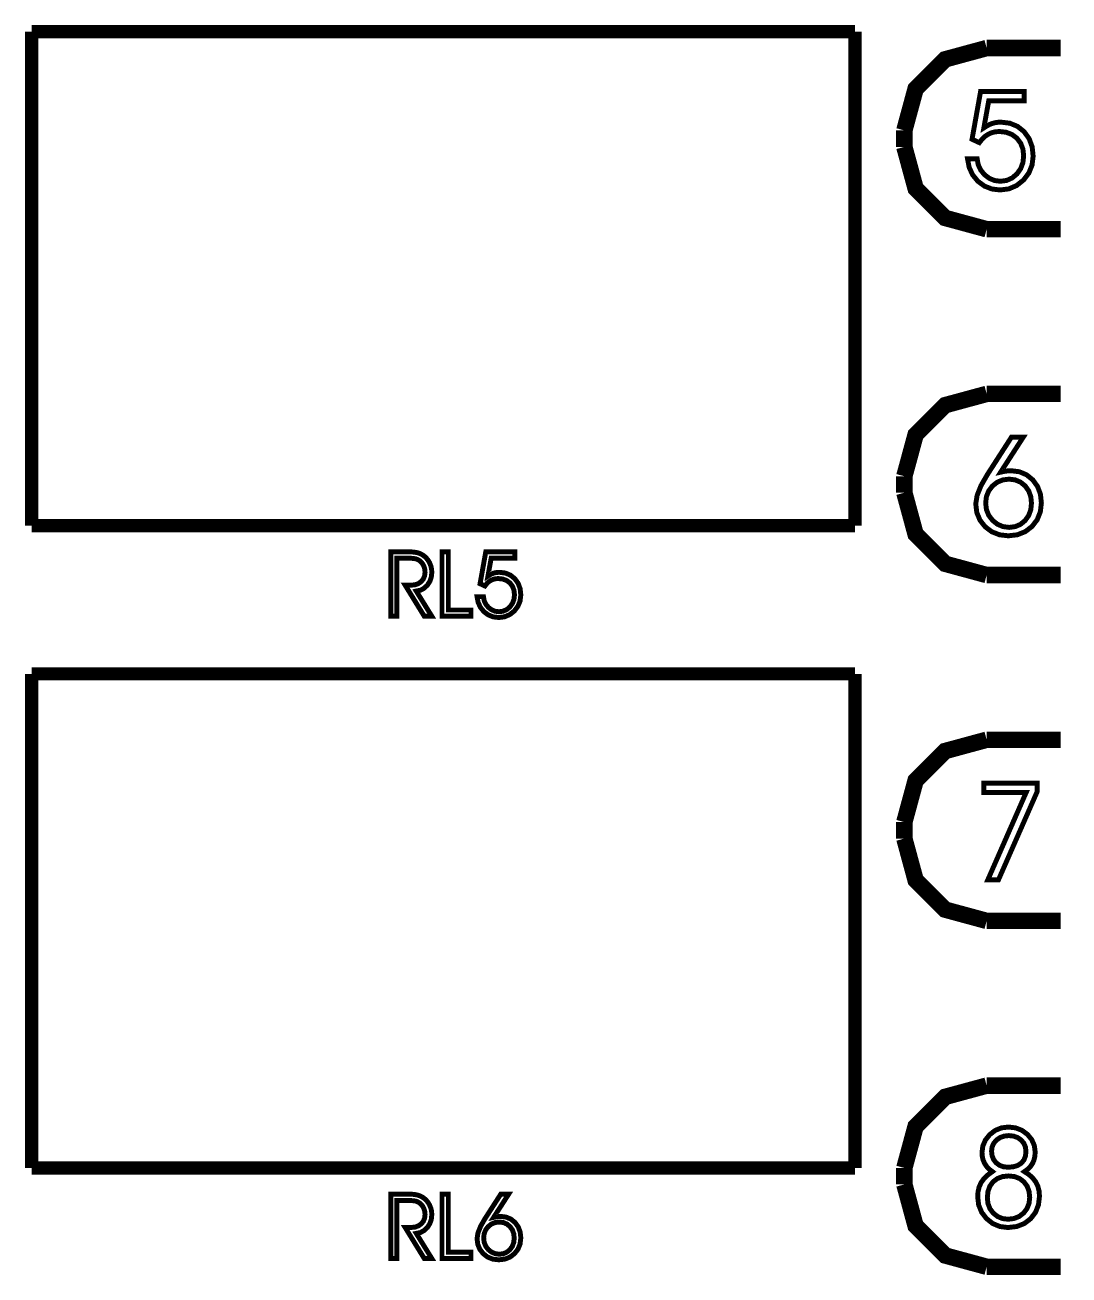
# Model space of a CAD drawing. Extents: x -1.96 to 2.19, y -1.6 to 2.11.
# Drawn here: x -1.227 to -0.593, y -0.522 to 0.237 of the extents above; entities that cross this region are included whole.
import ezdxf

# ---------------------------------------------------------------- set-up
doc = ezdxf.new("R2010")
doc.units = 0
doc.header["$LTSCALE"] = 0.000394
doc.layers.add('TO', color=7, linetype='CONTINUOUS')

msp = doc.modelspace()

# ---------------------------------------------------------------- linework, layer by layer
at = {"layer": 'TO', "color": 7, "linetype": 'CONTINUOUS'}
for points, const_width in [([(-1.223433, -0.066524), (-1.223433, 0.233472)], 0.008), ([(-1.223433, 0.233472), (-0.723433, 0.233472)], 0.008), ([(-0.723433, -0.066524), (-0.723433, 0.233472)], 0.008), ([(-0.643433, 0.223469), (-0.668633, 0.216626), (-0.686586, 0.198672), (-0.693429, 0.173472)], 0.01), ([(-0.643433, 0.223469), (-0.668633, 0.216626), (-0.686586, 0.198672), (-0.693429, 0.173472)], 0.01), ([(-0.643433, 0.223472), (-0.598433, 0.223472)], 0.01), ([(-0.655055, 0.156283), (-0.649209, 0.156283), (-0.648566, 0.152664), (-0.647077, 0.149425), (-0.644736, 0.146575), (-0.641821, 0.14436), (-0.638599, 0.14303), (-0.635067, 0.142587), (-0.631323, 0.143082), (-0.627985, 0.144567), (-0.625055, 0.147043), (-0.622785, 0.150237), (-0.621423, 0.153899), (-0.620969, 0.15802), (-0.621423, 0.16214), (-0.622785, 0.165706), (-0.625055, 0.16872), (-0.628062, 0.170988), (-0.631631, 0.172349), (-0.635756, 0.172803), (-0.638167, 0.172616), (-0.640423, 0.172056), (-0.642524, 0.171126), (-0.644458, 0.169818), (-0.646242, 0.168122), (-0.647874, 0.166035), (-0.652315, 0.168087), (-0.647118, 0.19715), (-0.620654, 0.19715), (-0.620654, 0.191386), (-0.642193, 0.191386), (-0.645138, 0.17502), (-0.643454, 0.176119), (-0.641785, 0.176999), (-0.64013, 0.177657), (-0.638423, 0.178117), (-0.636632, 0.178392), (-0.634752, 0.178484), (-0.629374, 0.177838), (-0.624683, 0.175902), (-0.620681, 0.172681), (-0.617641, 0.168457), (-0.615814, 0.163516), (-0.615205, 0.157854), (-0.615857, 0.152442), (-0.617811, 0.147596), (-0.621067, 0.143315), (-0.625251, 0.139977), (-0.629989, 0.137972), (-0.635276, 0.137303), (-0.640303, 0.137895), (-0.644817, 0.139674), (-0.648807, 0.142642), (-0.651989, 0.146532), (-0.654073, 0.151081), (-0.655055, 0.156283)], 0.003), ([(-0.655055, 0.156283), (-0.649209, 0.156283), (-0.648566, 0.152664), (-0.647077, 0.149425), (-0.644736, 0.146575), (-0.641821, 0.14436), (-0.638599, 0.14303), (-0.635067, 0.142587), (-0.631323, 0.143082), (-0.627985, 0.144567), (-0.625055, 0.147043), (-0.622785, 0.150237), (-0.621423, 0.153899), (-0.620969, 0.15802), (-0.621423, 0.16214), (-0.622785, 0.165706), (-0.625055, 0.16872), (-0.628062, 0.170988), (-0.631631, 0.172349), (-0.635756, 0.172803), (-0.638167, 0.172616), (-0.640423, 0.172056), (-0.642524, 0.171126), (-0.644458, 0.169818), (-0.646242, 0.168122), (-0.647874, 0.166035), (-0.652315, 0.168087), (-0.647118, 0.19715), (-0.620654, 0.19715), (-0.620654, 0.191386), (-0.642193, 0.191386), (-0.645138, 0.17502), (-0.643454, 0.176119), (-0.641785, 0.176999), (-0.64013, 0.177657), (-0.638423, 0.178117), (-0.636632, 0.178392), (-0.634752, 0.178484), (-0.629374, 0.177838), (-0.624683, 0.175902), (-0.620681, 0.172681), (-0.617641, 0.168457), (-0.615814, 0.163516), (-0.615205, 0.157854), (-0.615857, 0.152442), (-0.617811, 0.147596), (-0.621067, 0.143315), (-0.625251, 0.139977), (-0.629989, 0.137972), (-0.635276, 0.137303), (-0.640303, 0.137895), (-0.644817, 0.139674), (-0.648807, 0.142642), (-0.651989, 0.146532), (-0.654073, 0.151081), (-0.655055, 0.156283)], 0.003), ([(-0.693433, 0.163472), (-0.693433, 0.173472)], 0.01), ([(-0.693429, 0.163472), (-0.686586, 0.138273), (-0.668633, 0.120319), (-0.643433, 0.113476)], 0.01), ([(-0.693429, 0.163472), (-0.686586, 0.138273), (-0.668633, 0.120319), (-0.643433, 0.113476)], 0.01), ([(-0.643433, 0.113472), (-0.598433, 0.113472)], 0.01), ([(-0.643433, 0.013472), (-0.668633, 0.006631), (-0.686586, -0.011321), (-0.693429, -0.03652)], 0.01), ([(-0.643433, 0.013472), (-0.668633, 0.006631), (-0.686586, -0.011321), (-0.693429, -0.03652)], 0.01), ([(-0.643433, 0.013472), (-0.598433, 0.013472)], 0.01), ([(-0.628417, -0.01285), (-0.621252, -0.01285), (-0.634937, -0.034047), (-0.633718, -0.03378), (-0.632563, -0.033559), (-0.631472, -0.033386), (-0.630458, -0.033262), (-0.629508, -0.033189), (-0.628622, -0.033165), (-0.623606, -0.033784), (-0.619206, -0.035638), (-0.615421, -0.038724), (-0.612522, -0.042753), (-0.610784, -0.047416), (-0.610205, -0.052713), (-0.610838, -0.058135), (-0.612733, -0.062903), (-0.615886, -0.067016), (-0.620008, -0.07017), (-0.624805, -0.072065), (-0.630276, -0.072697), (-0.635643, -0.072077), (-0.640361, -0.070217), (-0.644429, -0.067114), (-0.647555, -0.063106), (-0.64943, -0.058519), (-0.650055, -0.053358), (-0.649248, -0.048217), (-0.646827, -0.042147), (-0.642791, -0.035146), (-0.642351, -0.034476), (-0.64199, -0.033923), (-0.641705, -0.033484), (-0.628417, -0.01285)], 0.003), ([(-0.628417, -0.01285), (-0.621252, -0.01285), (-0.634937, -0.034047), (-0.633718, -0.03378), (-0.632563, -0.033559), (-0.631472, -0.033386), (-0.630458, -0.033262), (-0.629508, -0.033189), (-0.628622, -0.033165), (-0.623606, -0.033784), (-0.619206, -0.035638), (-0.615421, -0.038724), (-0.612522, -0.042753), (-0.610784, -0.047416), (-0.610205, -0.052713), (-0.610838, -0.058135), (-0.612733, -0.062903), (-0.615886, -0.067016), (-0.620008, -0.07017), (-0.624805, -0.072065), (-0.630276, -0.072697), (-0.635643, -0.072077), (-0.640361, -0.070217), (-0.644429, -0.067114), (-0.647555, -0.063106), (-0.64943, -0.058519), (-0.650055, -0.053358), (-0.649248, -0.048217), (-0.646827, -0.042147), (-0.642791, -0.035146), (-0.642351, -0.034476), (-0.64199, -0.033923), (-0.641705, -0.033484), (-0.628417, -0.01285)], 0.003), ([(-0.693433, -0.046524), (-0.693433, -0.036524)], 0.01), ([(-0.629835, -0.038283), (-0.633638, -0.03875), (-0.637014, -0.040149), (-0.639957, -0.042476), (-0.642227, -0.045486), (-0.643589, -0.048925), (-0.644043, -0.052795), (-0.64358, -0.056719), (-0.642187, -0.060216), (-0.639862, -0.063287), (-0.636878, -0.065672), (-0.633508, -0.067102), (-0.629752, -0.067579), (-0.626121, -0.067116), (-0.622907, -0.06573), (-0.62011, -0.063425), (-0.617946, -0.06041), (-0.616649, -0.056893), (-0.616217, -0.052878), (-0.616643, -0.048879), (-0.617926, -0.045385), (-0.620067, -0.042394), (-0.622859, -0.040112), (-0.626116, -0.038741), (-0.629835, -0.038283)], 0.003), ([(-0.629835, -0.038283), (-0.633638, -0.03875), (-0.637014, -0.040149), (-0.639957, -0.042476), (-0.642227, -0.045486), (-0.643589, -0.048925), (-0.644043, -0.052795), (-0.64358, -0.056719), (-0.642187, -0.060216), (-0.639862, -0.063287), (-0.636878, -0.065672), (-0.633508, -0.067102), (-0.629752, -0.067579), (-0.626121, -0.067116), (-0.622907, -0.06573), (-0.62011, -0.063425), (-0.617946, -0.06041), (-0.616649, -0.056893), (-0.616217, -0.052878), (-0.616643, -0.048879), (-0.617926, -0.045385), (-0.620067, -0.042394), (-0.622859, -0.040112), (-0.626116, -0.038741), (-0.629835, -0.038283)], 0.003), ([(-0.693429, -0.04652), (-0.686586, -0.07172), (-0.668633, -0.089673), (-0.643433, -0.096516)], 0.01), ([(-0.693429, -0.04652), (-0.686586, -0.07172), (-0.668633, -0.089673), (-0.643433, -0.096516)], 0.01), ([(-1.223433, -0.066524), (-0.723433, -0.066524)], 0.008), ([(-1.001559, -0.086252), (-1.001559, -0.121528), (-1.005346, -0.121528), (-1.005346, -0.082409), (-0.994839, -0.082409), (-0.992679, -0.082467), (-0.990822, -0.082642), (-0.989264, -0.082933), (-0.987902, -0.083357), (-0.986628, -0.083935), (-0.985437, -0.084665), (-0.983988, -0.085878), (-0.982758, -0.087338), (-0.981744, -0.089047), (-0.980988, -0.09091), (-0.980536, -0.092844), (-0.980386, -0.09485), (-0.980685, -0.097737), (-0.981584, -0.100343), (-0.983083, -0.102665), (-0.985036, -0.104524), (-0.987287, -0.105715), (-0.989839, -0.10624), (-0.980386, -0.121528), (-0.984953, -0.121528), (-0.996563, -0.102665), (-0.992858, -0.102665), (-0.990538, -0.102424), (-0.988527, -0.101699), (-0.986823, -0.100492), (-0.985532, -0.098903), (-0.984755, -0.097037), (-0.984496, -0.094898), (-0.984575, -0.093563), (-0.984812, -0.092309), (-0.985209, -0.091138), (-0.985756, -0.090059), (-0.986459, -0.089075), (-0.987319, -0.088185), (-0.988142, -0.087555), (-0.989068, -0.087057), (-0.990098, -0.086689), (-0.991464, -0.086446), (-0.993396, -0.086301), (-0.995894, -0.086252), (-1.001559, -0.086252)], 0.003), ([(-1.001559, -0.086252), (-1.001559, -0.121528), (-1.005346, -0.121528), (-1.005346, -0.082409), (-0.994839, -0.082409), (-0.992679, -0.082467), (-0.990822, -0.082642), (-0.989264, -0.082933), (-0.987902, -0.083357), (-0.986628, -0.083935), (-0.985437, -0.084665), (-0.983988, -0.085878), (-0.982758, -0.087338), (-0.981744, -0.089047), (-0.980988, -0.09091), (-0.980536, -0.092844), (-0.980386, -0.09485), (-0.980685, -0.097737), (-0.981584, -0.100343), (-0.983083, -0.102665), (-0.985036, -0.104524), (-0.987287, -0.105715), (-0.989839, -0.10624), (-0.980386, -0.121528), (-0.984953, -0.121528), (-0.996563, -0.102665), (-0.992858, -0.102665), (-0.990538, -0.102424), (-0.988527, -0.101699), (-0.986823, -0.100492), (-0.985532, -0.098903), (-0.984755, -0.097037), (-0.984496, -0.094898), (-0.984575, -0.093563), (-0.984812, -0.092309), (-0.985209, -0.091138), (-0.985756, -0.090059), (-0.986459, -0.089075), (-0.987319, -0.088185), (-0.988142, -0.087555), (-0.989068, -0.087057), (-0.990098, -0.086689), (-0.991464, -0.086446), (-0.993396, -0.086301), (-0.995894, -0.086252), (-1.001559, -0.086252)], 0.003), ([(-0.956583, -0.121528), (-0.974209, -0.121528), (-0.974209, -0.082409), (-0.970339, -0.082409), (-0.970339, -0.11774), (-0.956583, -0.11774), (-0.956583, -0.121528)], 0.003), ([(-0.956583, -0.121528), (-0.974209, -0.121528), (-0.974209, -0.082409), (-0.970339, -0.082409), (-0.970339, -0.11774), (-0.956583, -0.11774), (-0.956583, -0.121528)], 0.003), ([(-0.952906, -0.109654), (-0.949008, -0.109654), (-0.94858, -0.112067), (-0.947587, -0.114227), (-0.946028, -0.116126), (-0.944084, -0.117603), (-0.941936, -0.118491), (-0.939583, -0.118787), (-0.937084, -0.118457), (-0.934858, -0.117466), (-0.932906, -0.115815), (-0.931393, -0.113685), (-0.930484, -0.111243), (-0.930181, -0.108496), (-0.930484, -0.105749), (-0.931393, -0.103372), (-0.932906, -0.101362), (-0.93491, -0.099849), (-0.93729, -0.098941), (-0.940039, -0.098638), (-0.941648, -0.098763), (-0.943152, -0.099138), (-0.944551, -0.09976), (-0.945841, -0.10063), (-0.947031, -0.10176), (-0.948118, -0.10315), (-0.951083, -0.101783), (-0.947614, -0.082409), (-0.929972, -0.082409), (-0.929972, -0.086252), (-0.944331, -0.086252), (-0.946295, -0.097161), (-0.945172, -0.096428), (-0.944059, -0.095841), (-0.942957, -0.095402), (-0.941819, -0.095096), (-0.940624, -0.094912), (-0.93937, -0.09485), (-0.935785, -0.095282), (-0.932658, -0.096573), (-0.929988, -0.09872), (-0.927962, -0.101537), (-0.926745, -0.104832), (-0.926339, -0.108606), (-0.926773, -0.112213), (-0.928076, -0.115443), (-0.930248, -0.118299), (-0.933037, -0.120525), (-0.936196, -0.121861), (-0.93972, -0.122307), (-0.943071, -0.121913), (-0.946081, -0.120728), (-0.948744, -0.118748), (-0.950864, -0.116154), (-0.952253, -0.113122), (-0.952906, -0.109654)], 0.003), ([(-0.952906, -0.109654), (-0.949008, -0.109654), (-0.94858, -0.112067), (-0.947587, -0.114227), (-0.946028, -0.116126), (-0.944084, -0.117603), (-0.941936, -0.118491), (-0.939583, -0.118787), (-0.937084, -0.118457), (-0.934858, -0.117466), (-0.932906, -0.115815), (-0.931393, -0.113685), (-0.930484, -0.111243), (-0.930181, -0.108496), (-0.930484, -0.105749), (-0.931393, -0.103372), (-0.932906, -0.101362), (-0.93491, -0.099849), (-0.93729, -0.098941), (-0.940039, -0.098638), (-0.941648, -0.098763), (-0.943152, -0.099138), (-0.944551, -0.09976), (-0.945841, -0.10063), (-0.947031, -0.10176), (-0.948118, -0.10315), (-0.951083, -0.101783), (-0.947614, -0.082409), (-0.929972, -0.082409), (-0.929972, -0.086252), (-0.944331, -0.086252), (-0.946295, -0.097161), (-0.945172, -0.096428), (-0.944059, -0.095841), (-0.942957, -0.095402), (-0.941819, -0.095096), (-0.940624, -0.094912), (-0.93937, -0.09485), (-0.935785, -0.095282), (-0.932658, -0.096573), (-0.929988, -0.09872), (-0.927962, -0.101537), (-0.926745, -0.104832), (-0.926339, -0.108606), (-0.926773, -0.112213), (-0.928076, -0.115443), (-0.930248, -0.118299), (-0.933037, -0.120525), (-0.936196, -0.121861), (-0.93972, -0.122307), (-0.943071, -0.121913), (-0.946081, -0.120728), (-0.948744, -0.118748), (-0.950864, -0.116154), (-0.952253, -0.113122), (-0.952906, -0.109654)], 0.003), ([(-0.643433, -0.096524), (-0.598433, -0.096524)], 0.01), ([(-1.223433, -0.456524), (-1.223433, -0.156524)], 0.008), ([(-1.223433, -0.156524), (-0.723433, -0.156524)], 0.008), ([(-0.723433, -0.456524), (-0.723433, -0.156524)], 0.008), ([(-0.643433, -0.196524), (-0.668633, -0.203367), (-0.686586, -0.22132), (-0.693429, -0.24652)], 0.01), ([(-0.643433, -0.196524), (-0.668633, -0.203367), (-0.686586, -0.22132), (-0.693429, -0.24652)], 0.01), ([(-0.643433, -0.196524), (-0.598433, -0.196524)], 0.01), ([(-0.636256, -0.281528), (-0.642709, -0.281528), (-0.619492, -0.228614), (-0.645169, -0.228614), (-0.645169, -0.22285), (-0.612807, -0.22285), (-0.612807, -0.228134), (-0.636256, -0.281528)], 0.003), ([(-0.636256, -0.281528), (-0.642709, -0.281528), (-0.619492, -0.228614), (-0.645169, -0.228614), (-0.645169, -0.22285), (-0.612807, -0.22285), (-0.612807, -0.228134), (-0.636256, -0.281528)], 0.003), ([(-0.693433, -0.256524), (-0.693433, -0.246524)], 0.01), ([(-0.693429, -0.25652), (-0.686586, -0.28172), (-0.668633, -0.299673), (-0.643433, -0.306516)], 0.01), ([(-0.693429, -0.25652), (-0.686586, -0.28172), (-0.668633, -0.299673), (-0.643433, -0.306516)], 0.01), ([(-0.643433, -0.306524), (-0.598433, -0.306524)], 0.01), ([(-0.643433, -0.406524), (-0.668633, -0.413367), (-0.686586, -0.43132), (-0.693429, -0.45652)], 0.01), ([(-0.643433, -0.406524), (-0.668633, -0.413367), (-0.686586, -0.43132), (-0.693429, -0.45652)], 0.01), ([(-0.643433, -0.406524), (-0.598433, -0.406524)], 0.01), ([(-0.639984, -0.458752), (-0.641882, -0.45729), (-0.643448, -0.455632), (-0.644677, -0.453783), (-0.645561, -0.451749), (-0.646094, -0.449552), (-0.646272, -0.447197), (-0.645749, -0.443188), (-0.644181, -0.439553), (-0.641567, -0.436287), (-0.63823, -0.43373), (-0.634461, -0.432194), (-0.63026, -0.431681), (-0.625909, -0.432176), (-0.622045, -0.433665), (-0.618665, -0.43615), (-0.616062, -0.439324), (-0.614498, -0.442869), (-0.613976, -0.446783), (-0.614154, -0.449353), (-0.614687, -0.451671), (-0.615571, -0.453744), (-0.616823, -0.455596), (-0.618464, -0.457267), (-0.620496, -0.458752), (-0.617676, -0.460612), (-0.615383, -0.462702), (-0.613618, -0.465024), (-0.612367, -0.467603), (-0.611614, -0.470474), (-0.611362, -0.473634), (-0.611954, -0.478841), (-0.613732, -0.483403), (-0.616697, -0.487319), (-0.620608, -0.490309), (-0.625213, -0.4921), (-0.630508, -0.492697), (-0.635377, -0.492095), (-0.639723, -0.490289), (-0.643547, -0.487276), (-0.646515, -0.483394), (-0.648294, -0.478979), (-0.648886, -0.474031), (-0.648656, -0.470836), (-0.647964, -0.467962), (-0.646807, -0.465409), (-0.645131, -0.463075), (-0.642855, -0.460856), (-0.639984, -0.458752)], 0.003), ([(-0.639984, -0.458752), (-0.641882, -0.45729), (-0.643448, -0.455632), (-0.644677, -0.453783), (-0.645561, -0.451749), (-0.646094, -0.449552), (-0.646272, -0.447197), (-0.645749, -0.443188), (-0.644181, -0.439553), (-0.641567, -0.436287), (-0.63823, -0.43373), (-0.634461, -0.432194), (-0.63026, -0.431681), (-0.625909, -0.432176), (-0.622045, -0.433665), (-0.618665, -0.43615), (-0.616062, -0.439324), (-0.614498, -0.442869), (-0.613976, -0.446783), (-0.614154, -0.449353), (-0.614687, -0.451671), (-0.615571, -0.453744), (-0.616823, -0.455596), (-0.618464, -0.457267), (-0.620496, -0.458752), (-0.617676, -0.460612), (-0.615383, -0.462702), (-0.613618, -0.465024), (-0.612367, -0.467603), (-0.611614, -0.470474), (-0.611362, -0.473634), (-0.611954, -0.478841), (-0.613732, -0.483403), (-0.616697, -0.487319), (-0.620608, -0.490309), (-0.625213, -0.4921), (-0.630508, -0.492697), (-0.635377, -0.492095), (-0.639723, -0.490289), (-0.643547, -0.487276), (-0.646515, -0.483394), (-0.648294, -0.478979), (-0.648886, -0.474031), (-0.648656, -0.470836), (-0.647964, -0.467962), (-0.646807, -0.465409), (-0.645131, -0.463075), (-0.642855, -0.460856), (-0.639984, -0.458752)], 0.003), ([(-0.640465, -0.446303), (-0.640157, -0.449025), (-0.639236, -0.451384), (-0.637701, -0.453374), (-0.635674, -0.454886), (-0.633277, -0.455793), (-0.630508, -0.456094), (-0.627258, -0.45582), (-0.624552, -0.454995), (-0.622394, -0.453618), (-0.620825, -0.451725), (-0.619887, -0.449343), (-0.619575, -0.446469), (-0.6199, -0.443823), (-0.620877, -0.441521), (-0.622504, -0.439563), (-0.624629, -0.438073), (-0.627125, -0.43718), (-0.629984, -0.436882), (-0.632805, -0.43718), (-0.635299, -0.438077), (-0.637469, -0.439575), (-0.639131, -0.441525), (-0.640131, -0.443768), (-0.640465, -0.446303)], 0.003), ([(-0.640465, -0.446303), (-0.640157, -0.449025), (-0.639236, -0.451384), (-0.637701, -0.453374), (-0.635674, -0.454886), (-0.633277, -0.455793), (-0.630508, -0.456094), (-0.627258, -0.45582), (-0.624552, -0.454995), (-0.622394, -0.453618), (-0.620825, -0.451725), (-0.619887, -0.449343), (-0.619575, -0.446469), (-0.6199, -0.443823), (-0.620877, -0.441521), (-0.622504, -0.439563), (-0.624629, -0.438073), (-0.627125, -0.43718), (-0.629984, -0.436882), (-0.632805, -0.43718), (-0.635299, -0.438077), (-0.637469, -0.439575), (-0.639131, -0.441525), (-0.640131, -0.443768), (-0.640465, -0.446303)], 0.003), ([(-1.223433, -0.456524), (-0.723433, -0.456524)], 0.008), ([(-0.693433, -0.466524), (-0.693433, -0.456524)], 0.01), ([(-0.693429, -0.46652), (-0.686586, -0.49172), (-0.668633, -0.509673), (-0.643433, -0.516516)], 0.01), ([(-0.693429, -0.46652), (-0.686586, -0.49172), (-0.668633, -0.509673), (-0.643433, -0.516516)], 0.01), ([(-0.643039, -0.474677), (-0.642635, -0.478205), (-0.64142, -0.481304), (-0.639394, -0.483976), (-0.636785, -0.486025), (-0.633823, -0.487253), (-0.630508, -0.487661), (-0.626895, -0.487244), (-0.623731, -0.485993), (-0.621016, -0.483909), (-0.618944, -0.481195), (-0.617704, -0.478039), (-0.617291, -0.474445), (-0.617681, -0.470772), (-0.61885, -0.467615), (-0.620799, -0.464969), (-0.623384, -0.462974), (-0.626472, -0.461777), (-0.630067, -0.461378), (-0.63379, -0.461772), (-0.636954, -0.462959), (-0.639559, -0.464941), (-0.641494, -0.467609), (-0.642653, -0.470855), (-0.643039, -0.474677)], 0.003), ([(-0.643039, -0.474677), (-0.642635, -0.478205), (-0.64142, -0.481304), (-0.639394, -0.483976), (-0.636785, -0.486025), (-0.633823, -0.487253), (-0.630508, -0.487661), (-0.626895, -0.487244), (-0.623731, -0.485993), (-0.621016, -0.483909), (-0.618944, -0.481195), (-0.617704, -0.478039), (-0.617291, -0.474445), (-0.617681, -0.470772), (-0.61885, -0.467615), (-0.620799, -0.464969), (-0.623384, -0.462974), (-0.626472, -0.461777), (-0.630067, -0.461378), (-0.63379, -0.461772), (-0.636954, -0.462959), (-0.639559, -0.464941), (-0.641494, -0.467609), (-0.642653, -0.470855), (-0.643039, -0.474677)], 0.003), ([(-1.001559, -0.476252), (-1.001559, -0.511528), (-1.005346, -0.511528), (-1.005346, -0.472409), (-0.994839, -0.472409), (-0.992679, -0.472467), (-0.990822, -0.472642), (-0.989264, -0.472933), (-0.987902, -0.473357), (-0.986628, -0.473935), (-0.985437, -0.474665), (-0.983988, -0.475878), (-0.982758, -0.477338), (-0.981744, -0.479047), (-0.980988, -0.48091), (-0.980536, -0.482844), (-0.980386, -0.48485), (-0.980685, -0.487737), (-0.981584, -0.490343), (-0.983083, -0.492665), (-0.985036, -0.494524), (-0.987287, -0.495715), (-0.989839, -0.49624), (-0.980386, -0.511528), (-0.984953, -0.511528), (-0.996563, -0.492665), (-0.992858, -0.492665), (-0.990538, -0.492424), (-0.988527, -0.491699), (-0.986823, -0.490492), (-0.985532, -0.488903), (-0.984755, -0.487037), (-0.984496, -0.484898), (-0.984575, -0.483563), (-0.984812, -0.482309), (-0.985209, -0.481138), (-0.985756, -0.480059), (-0.986459, -0.479075), (-0.987319, -0.478185), (-0.988142, -0.477555), (-0.989068, -0.477057), (-0.990098, -0.476689), (-0.991464, -0.476446), (-0.993396, -0.476301), (-0.995894, -0.476252), (-1.001559, -0.476252)], 0.003), ([(-1.001559, -0.476252), (-1.001559, -0.511528), (-1.005346, -0.511528), (-1.005346, -0.472409), (-0.994839, -0.472409), (-0.992679, -0.472467), (-0.990822, -0.472642), (-0.989264, -0.472933), (-0.987902, -0.473357), (-0.986628, -0.473935), (-0.985437, -0.474665), (-0.983988, -0.475878), (-0.982758, -0.477338), (-0.981744, -0.479047), (-0.980988, -0.48091), (-0.980536, -0.482844), (-0.980386, -0.48485), (-0.980685, -0.487737), (-0.981584, -0.490343), (-0.983083, -0.492665), (-0.985036, -0.494524), (-0.987287, -0.495715), (-0.989839, -0.49624), (-0.980386, -0.511528), (-0.984953, -0.511528), (-0.996563, -0.492665), (-0.992858, -0.492665), (-0.990538, -0.492424), (-0.988527, -0.491699), (-0.986823, -0.490492), (-0.985532, -0.488903), (-0.984755, -0.487037), (-0.984496, -0.484898), (-0.984575, -0.483563), (-0.984812, -0.482309), (-0.985209, -0.481138), (-0.985756, -0.480059), (-0.986459, -0.479075), (-0.987319, -0.478185), (-0.988142, -0.477555), (-0.989068, -0.477057), (-0.990098, -0.476689), (-0.991464, -0.476446), (-0.993396, -0.476301), (-0.995894, -0.476252), (-1.001559, -0.476252)], 0.003), ([(-0.956583, -0.511528), (-0.974209, -0.511528), (-0.974209, -0.472409), (-0.970339, -0.472409), (-0.970339, -0.50774), (-0.956583, -0.50774), (-0.956583, -0.511528)], 0.003), ([(-0.956583, -0.511528), (-0.974209, -0.511528), (-0.974209, -0.472409), (-0.970339, -0.472409), (-0.970339, -0.50774), (-0.956583, -0.50774), (-0.956583, -0.511528)], 0.003), ([(-0.93848, -0.472409), (-0.933705, -0.472409), (-0.942827, -0.486539), (-0.942014, -0.486362), (-0.941244, -0.486215), (-0.940516, -0.486098), (-0.939841, -0.486017), (-0.939209, -0.485969), (-0.938618, -0.485953), (-0.935275, -0.486365), (-0.93234, -0.4876), (-0.929815, -0.489657), (-0.927883, -0.492344), (-0.926725, -0.495452), (-0.926339, -0.498984), (-0.926761, -0.502599), (-0.928024, -0.505779), (-0.930126, -0.50852), (-0.932875, -0.510623), (-0.936074, -0.511886), (-0.93972, -0.512307), (-0.943299, -0.511894), (-0.946444, -0.510654), (-0.949154, -0.508583), (-0.951239, -0.505912), (-0.952489, -0.502855), (-0.952906, -0.499413), (-0.952367, -0.495986), (-0.950753, -0.49194), (-0.948063, -0.487272), (-0.94777, -0.486826), (-0.947529, -0.486458), (-0.947339, -0.486165), (-0.93848, -0.472409)], 0.003), ([(-0.93848, -0.472409), (-0.933705, -0.472409), (-0.942827, -0.486539), (-0.942014, -0.486362), (-0.941244, -0.486215), (-0.940516, -0.486098), (-0.939841, -0.486017), (-0.939209, -0.485969), (-0.938618, -0.485953), (-0.935275, -0.486365), (-0.93234, -0.4876), (-0.929815, -0.489657), (-0.927883, -0.492344), (-0.926725, -0.495452), (-0.926339, -0.498984), (-0.926761, -0.502599), (-0.928024, -0.505779), (-0.930126, -0.50852), (-0.932875, -0.510623), (-0.936074, -0.511886), (-0.93972, -0.512307), (-0.943299, -0.511894), (-0.946444, -0.510654), (-0.949154, -0.508583), (-0.951239, -0.505912), (-0.952489, -0.502855), (-0.952906, -0.499413), (-0.952367, -0.495986), (-0.950753, -0.49194), (-0.948063, -0.487272), (-0.94777, -0.486826), (-0.947529, -0.486458), (-0.947339, -0.486165), (-0.93848, -0.472409)], 0.003), ([(-0.939425, -0.489362), (-0.941961, -0.489674), (-0.944212, -0.490608), (-0.946173, -0.492161), (-0.947688, -0.494167), (-0.948596, -0.496459), (-0.948898, -0.499039), (-0.948589, -0.501655), (-0.947661, -0.503986), (-0.94611, -0.506035), (-0.94412, -0.507624), (-0.941874, -0.508579), (-0.93937, -0.508898), (-0.936949, -0.508589), (-0.934805, -0.507663), (-0.932941, -0.506126), (-0.931498, -0.504116), (-0.930634, -0.501771), (-0.930346, -0.499094), (-0.930631, -0.496428), (-0.931487, -0.494098), (-0.932913, -0.492106), (-0.934777, -0.490583), (-0.936948, -0.489668), (-0.939425, -0.489362)], 0.003), ([(-0.939425, -0.489362), (-0.941961, -0.489674), (-0.944212, -0.490608), (-0.946173, -0.492161), (-0.947688, -0.494167), (-0.948596, -0.496459), (-0.948898, -0.499039), (-0.948589, -0.501655), (-0.947661, -0.503986), (-0.94611, -0.506035), (-0.94412, -0.507624), (-0.941874, -0.508579), (-0.93937, -0.508898), (-0.936949, -0.508589), (-0.934805, -0.507663), (-0.932941, -0.506126), (-0.931498, -0.504116), (-0.930634, -0.501771), (-0.930346, -0.499094), (-0.930631, -0.496428), (-0.931487, -0.494098), (-0.932913, -0.492106), (-0.934777, -0.490583), (-0.936948, -0.489668), (-0.939425, -0.489362)], 0.003), ([(-0.643433, -0.516524), (-0.598433, -0.516524)], 0.01)]:
    msp.add_lwpolyline(points, dxfattribs=dict(at, const_width=const_width))

doc.saveas('drawing.dxf')
